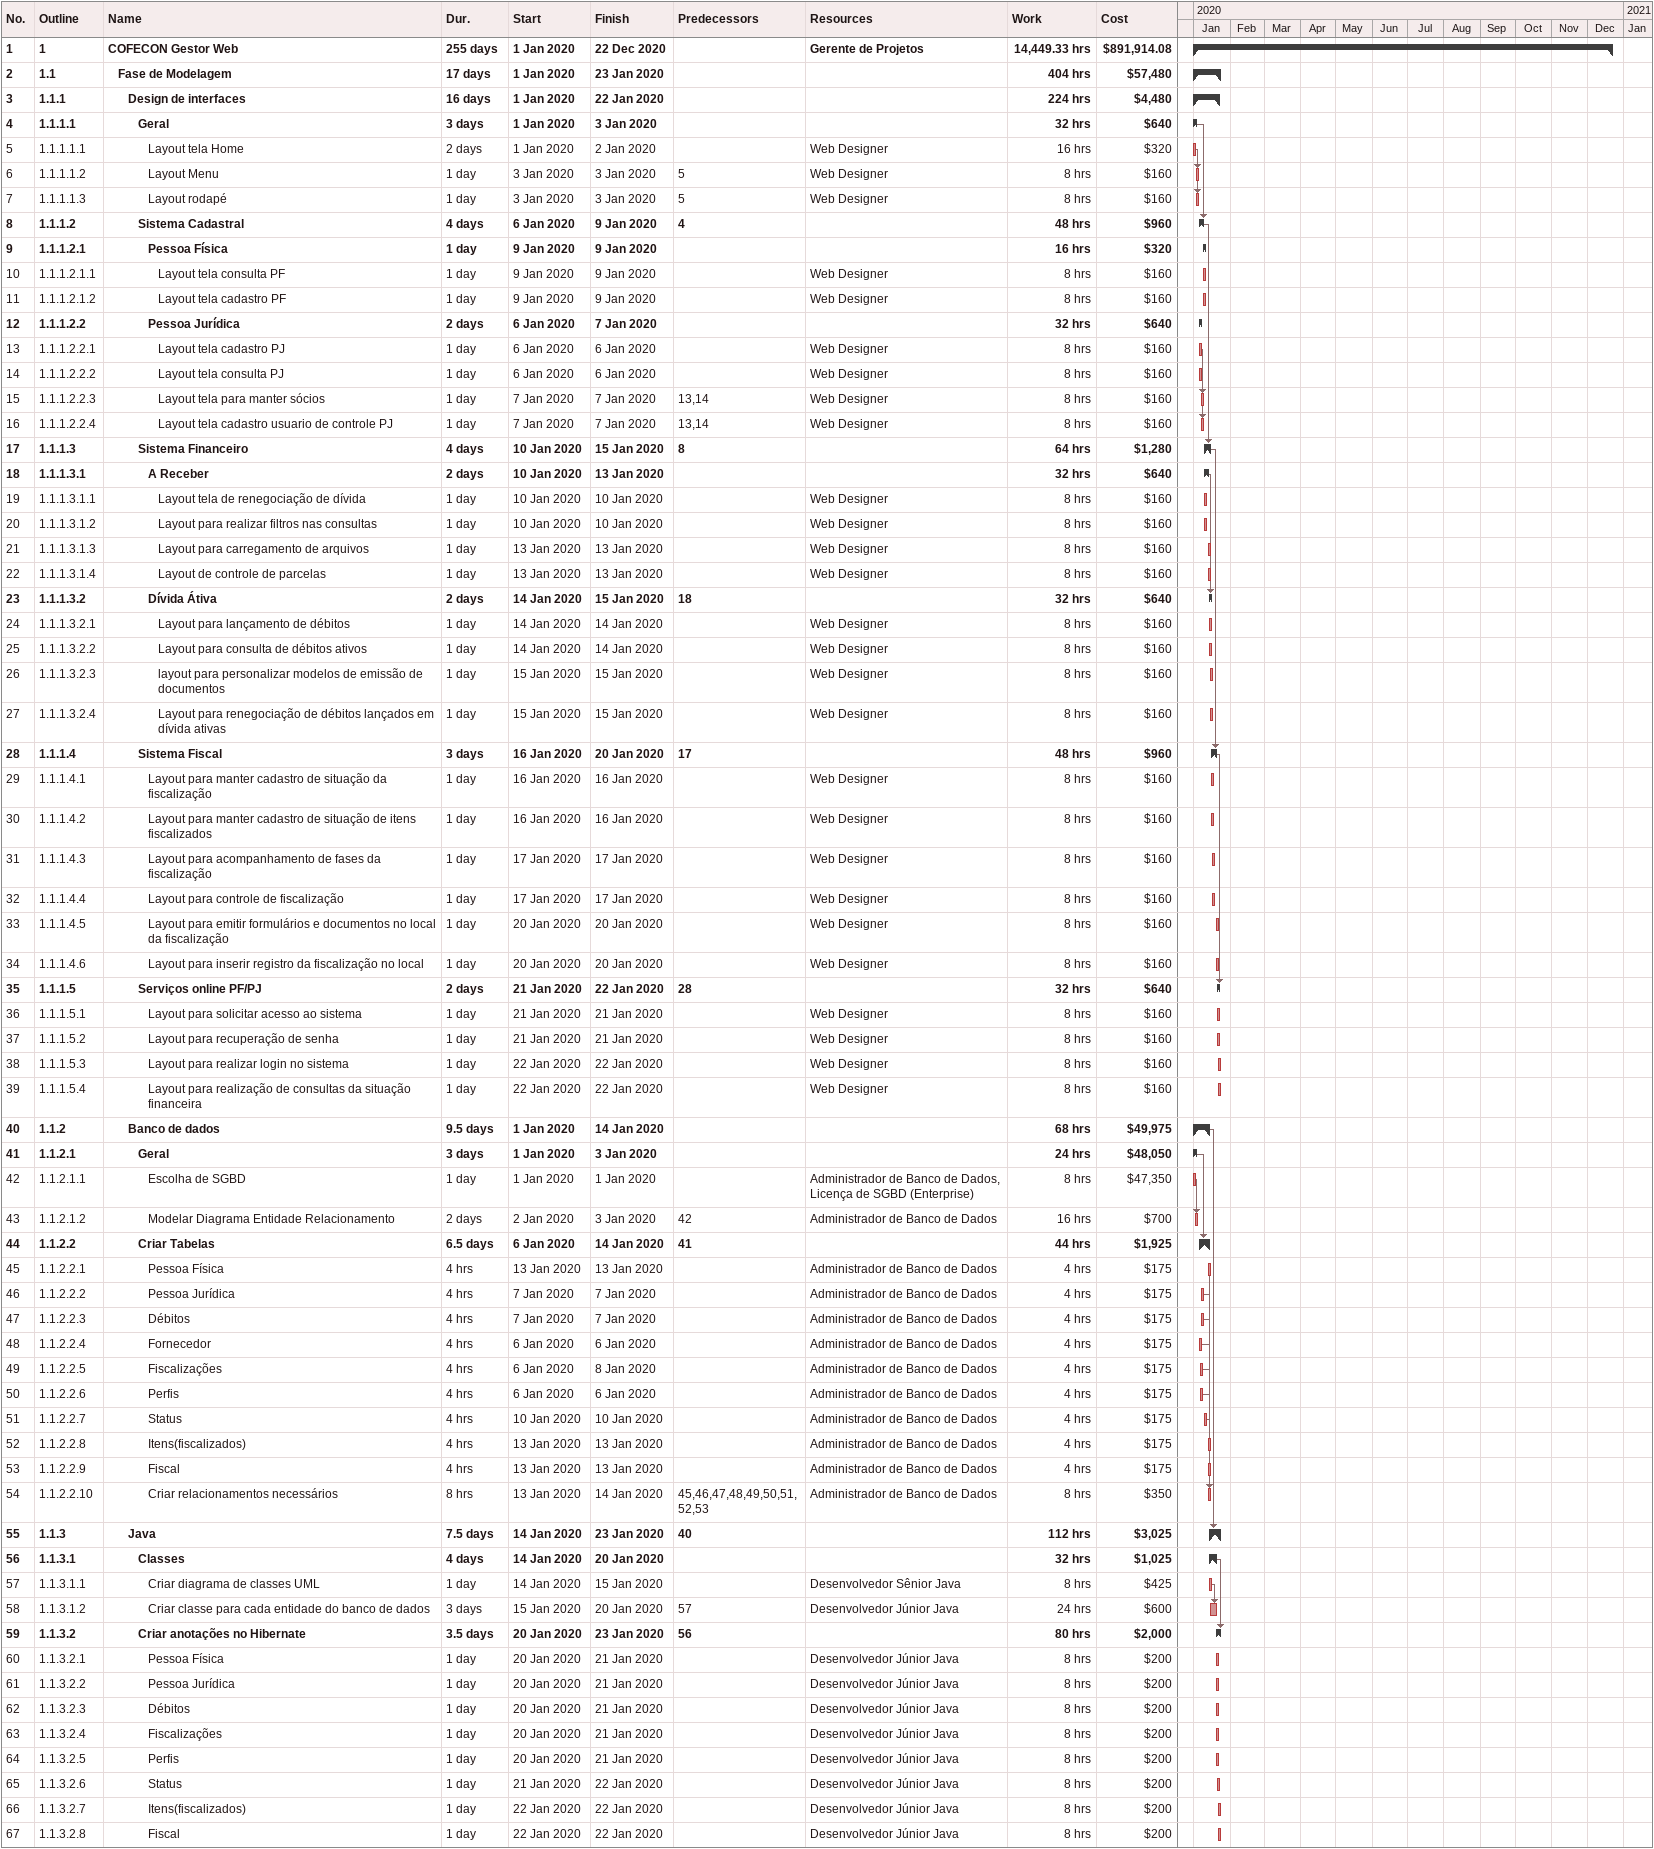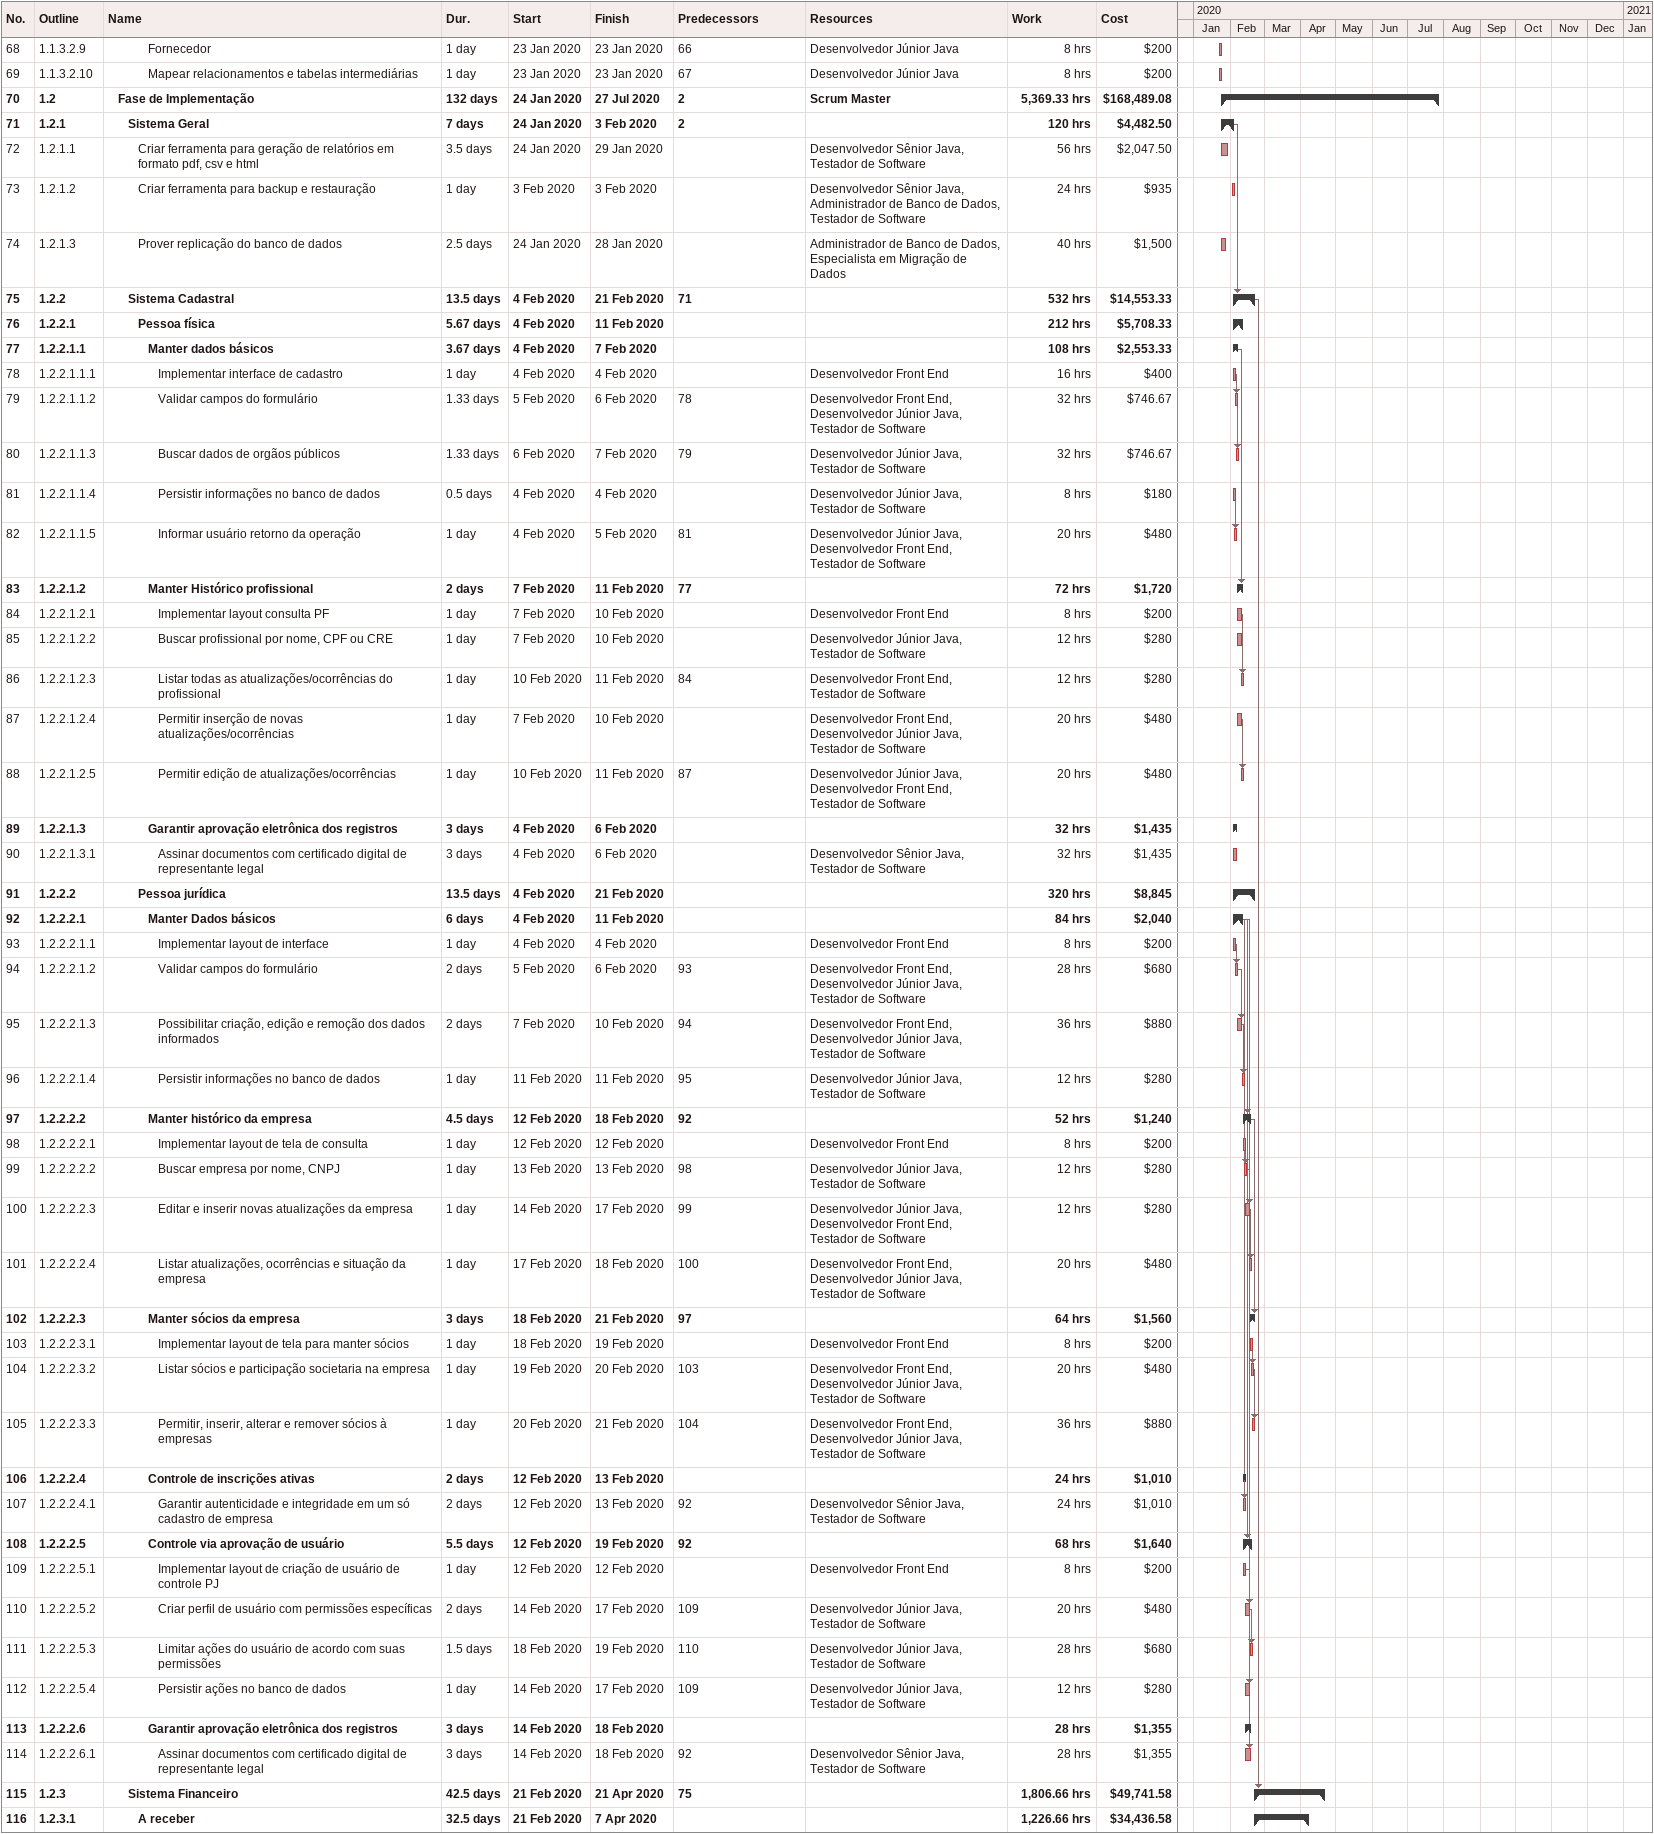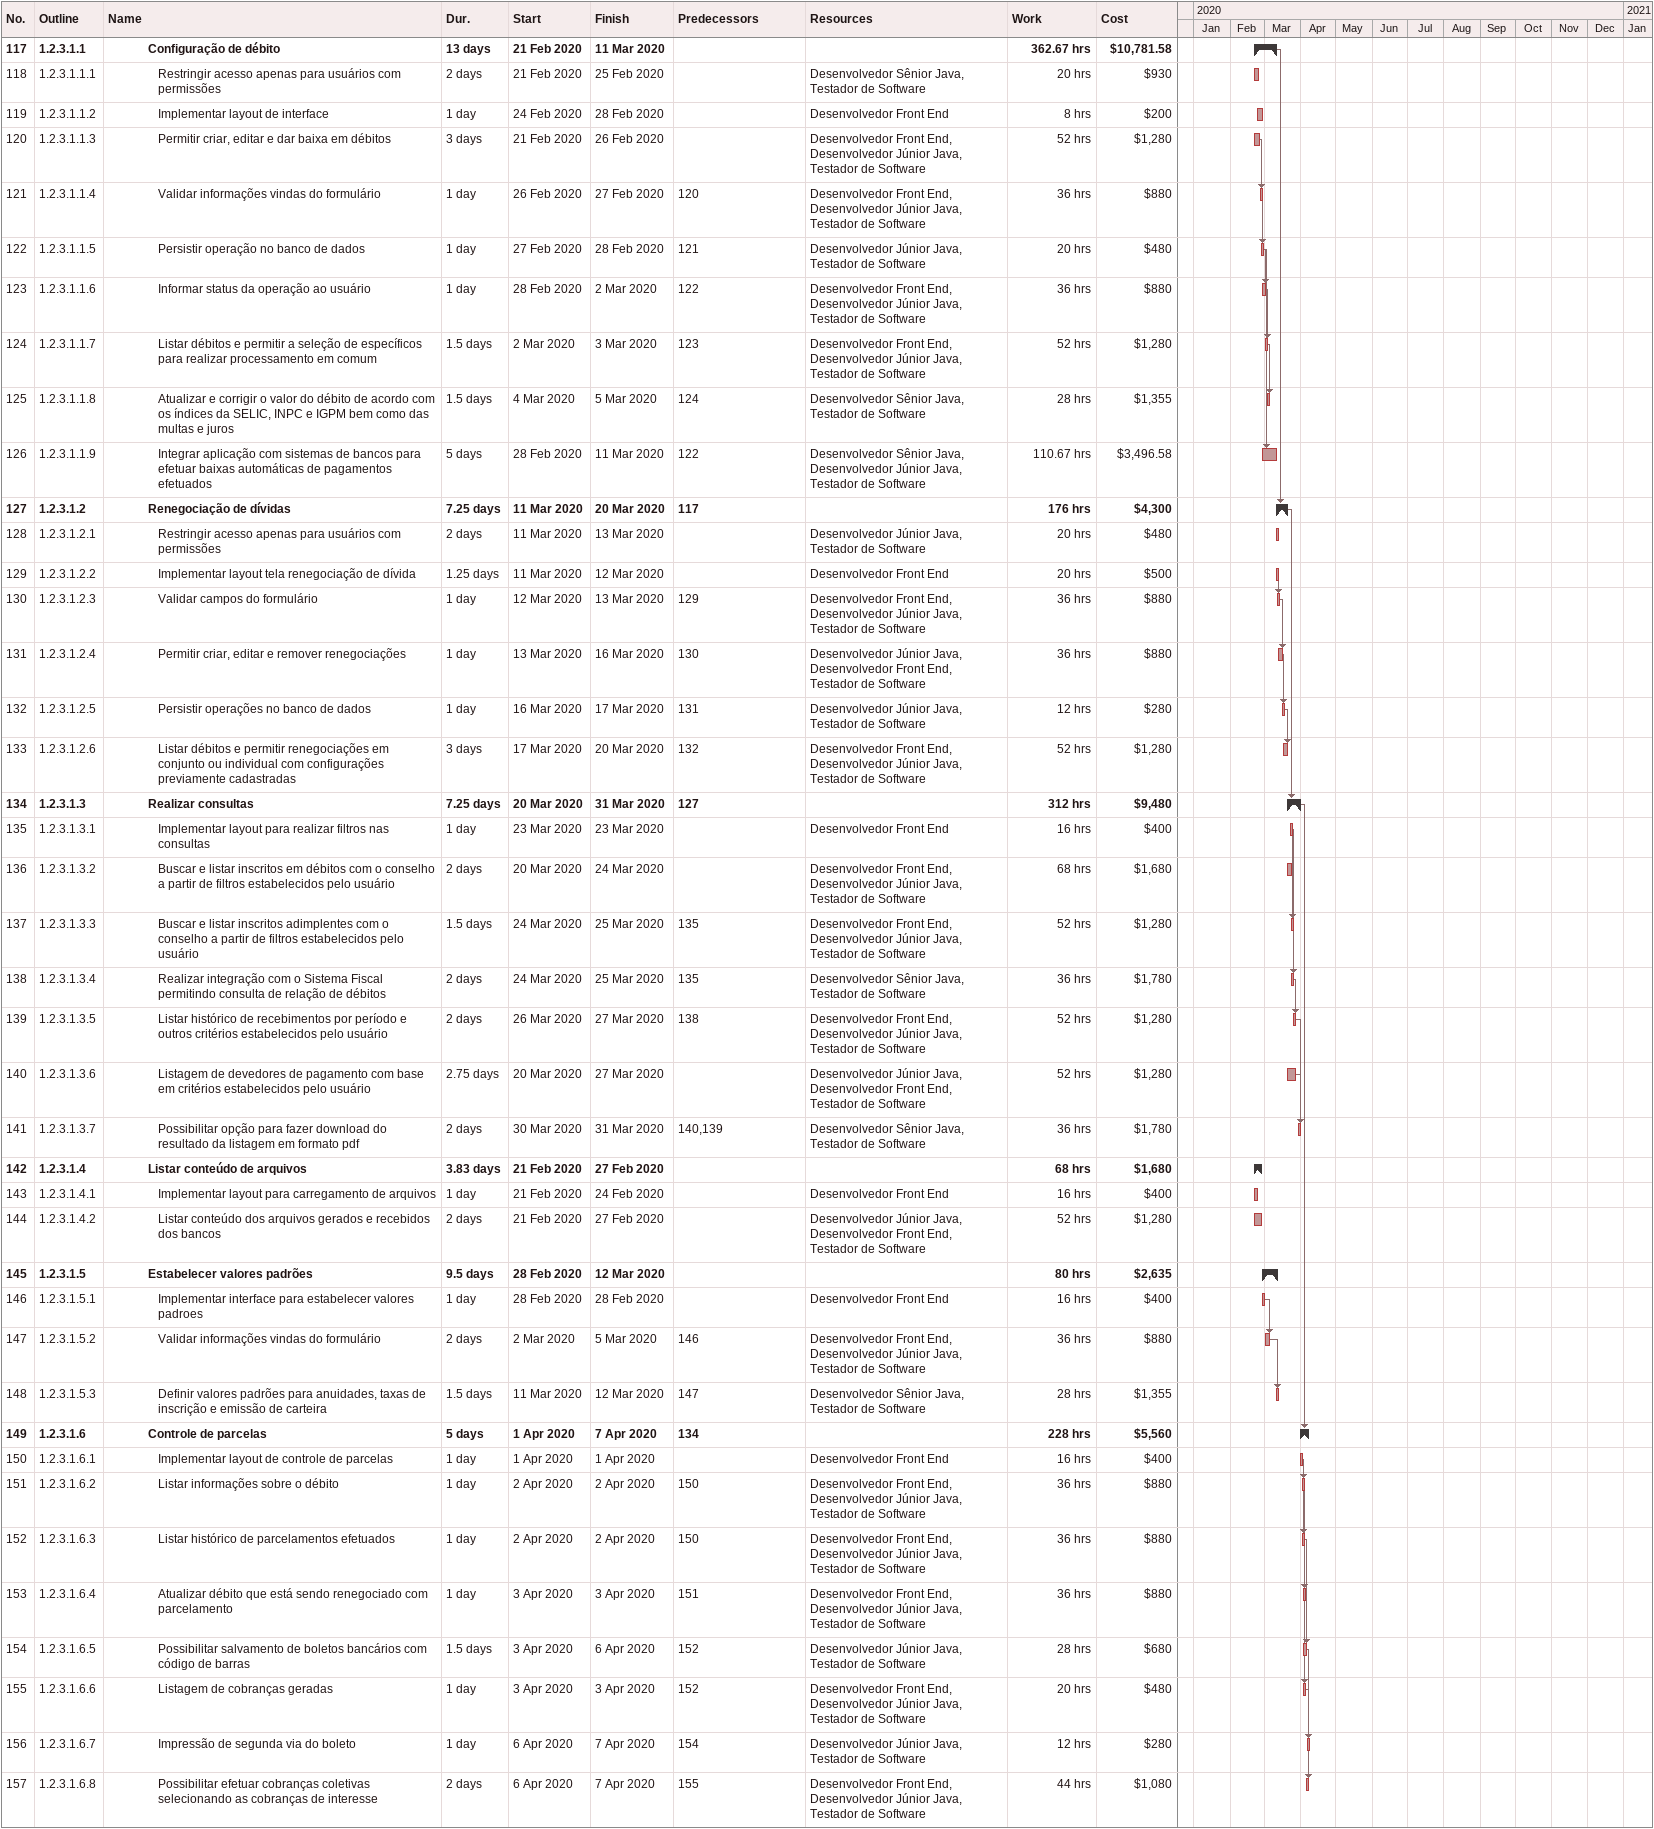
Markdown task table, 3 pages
| ID | WBS | Task | Duration | Start | Finish | Predecessors | Resources | Work (h) | Cost ($) |
|---|---|---|---|---|---|---|---|---|---|
| 1 | 1 | **COFECON Gestor Web** | 255d | 2020-01-01 | 2020-12-22 |  | Gerente de Projetos | 14449.33 | 891914.08 |
| 2 | 1.1 | **Fase de Modelagem** | 17d | 2020-01-01 | 2020-01-23 |  |  | 404 | 57480 |
| 3 | 1.1.1 | **Design de interfaces** | 16d | 2020-01-01 | 2020-01-22 |  |  | 224 | 4480 |
| 4 | 1.1.1.1 | **Geral** | 3d | 2020-01-01 | 2020-01-03 |  |  | 32 | 640 |
| 5 | 1.1.1.1.1 | Layout tela Home | 2d | 2020-01-01 | 2020-01-02 |  | Web Designer | 16 | 320 |
| 6 | 1.1.1.1.2 | Layout Menu | 1d | 2020-01-03 | 2020-01-03 | 5 | Web Designer | 8 | 160 |
| 7 | 1.1.1.1.3 | Layout rodapé | 1d | 2020-01-03 | 2020-01-03 | 5 | Web Designer | 8 | 160 |
| 8 | 1.1.1.2 | **Sistema Cadastral** | 4d | 2020-01-06 | 2020-01-09 | 4 |  | 48 | 960 |
| 9 | 1.1.1.2.1 | **Pessoa Física** | 1d | 2020-01-09 | 2020-01-09 |  |  | 16 | 320 |
| 10 | 1.1.1.2.1.1 | Layout tela consulta PF | 1d | 2020-01-09 | 2020-01-09 |  | Web Designer | 8 | 160 |
| 11 | 1.1.1.2.1.2 | Layout tela cadastro PF | 1d | 2020-01-09 | 2020-01-09 |  | Web Designer | 8 | 160 |
| 12 | 1.1.1.2.2 | **Pessoa Jurídica** | 2d | 2020-01-06 | 2020-01-07 |  |  | 32 | 640 |
| 13 | 1.1.1.2.2.1 | Layout tela cadastro PJ | 1d | 2020-01-06 | 2020-01-06 |  | Web Designer | 8 | 160 |
| 14 | 1.1.1.2.2.2 | Layout tela consulta PJ | 1d | 2020-01-06 | 2020-01-06 |  | Web Designer | 8 | 160 |
| 15 | 1.1.1.2.2.3 | Layout tela para manter sócios | 1d | 2020-01-07 | 2020-01-07 | 13, 14 | Web Designer | 8 | 160 |
| 16 | 1.1.1.2.2.4 | Layout tela cadastro usuario de controle PJ | 1d | 2020-01-07 | 2020-01-07 | 13, 14 | Web Designer | 8 | 160 |
| 17 | 1.1.1.3 | **Sistema Financeiro** | 4d | 2020-01-10 | 2020-01-15 | 8 |  | 64 | 1280 |
| 18 | 1.1.1.3.1 | **A Receber** | 2d | 2020-01-10 | 2020-01-13 |  |  | 32 | 640 |
| 19 | 1.1.1.3.1.1 | Layout tela de renegociação de dívida | 1d | 2020-01-10 | 2020-01-10 |  | Web Designer | 8 | 160 |
| 20 | 1.1.1.3.1.2 | Layout para realizar filtros nas consultas | 1d | 2020-01-10 | 2020-01-10 |  | Web Designer | 8 | 160 |
| 21 | 1.1.1.3.1.3 | Layout para carregamento de arquivos | 1d | 2020-01-13 | 2020-01-13 |  | Web Designer | 8 | 160 |
| 22 | 1.1.1.3.1.4 | Layout de controle de parcelas | 1d | 2020-01-13 | 2020-01-13 |  | Web Designer | 8 | 160 |
| 23 | 1.1.1.3.2 | **Dívida Átiva** | 2d | 2020-01-14 | 2020-01-15 | 18 |  | 32 | 640 |
| 24 | 1.1.1.3.2.1 | Layout para lançamento de débitos | 1d | 2020-01-14 | 2020-01-14 |  | Web Designer | 8 | 160 |
| 25 | 1.1.1.3.2.2 | Layout para consulta de débitos ativos | 1d | 2020-01-14 | 2020-01-14 |  | Web Designer | 8 | 160 |
| 26 | 1.1.1.3.2.3 | layout para personalizar modelos de emissão de documentos | 1d | 2020-01-15 | 2020-01-15 |  | Web Designer | 8 | 160 |
| 27 | 1.1.1.3.2.4 | Layout para renegociação de débitos lançados em dívida ativas | 1d | 2020-01-15 | 2020-01-15 |  | Web Designer | 8 | 160 |
| 28 | 1.1.1.4 | **Sistema Fiscal** | 3d | 2020-01-16 | 2020-01-20 | 17 |  | 48 | 960 |
| 29 | 1.1.1.4.1 | Layout para manter cadastro de situação da fiscalização | 1d | 2020-01-16 | 2020-01-16 |  | Web Designer | 8 | 160 |
| 30 | 1.1.1.4.2 | Layout para manter cadastro de situação de itens fiscalizados | 1d | 2020-01-16 | 2020-01-16 |  | Web Designer | 8 | 160 |
| 31 | 1.1.1.4.3 | Layout para acompanhamento de fases da fiscalização | 1d | 2020-01-17 | 2020-01-17 |  | Web Designer | 8 | 160 |
| 32 | 1.1.1.4.4 | Layout para controle de fiscalização | 1d | 2020-01-17 | 2020-01-17 |  | Web Designer | 8 | 160 |
| 33 | 1.1.1.4.5 | Layout para emitir formulários e documentos no local da fiscalização | 1d | 2020-01-20 | 2020-01-20 |  | Web Designer | 8 | 160 |
| 34 | 1.1.1.4.6 | Layout para inserir registro da fiscalização no local | 1d | 2020-01-20 | 2020-01-20 |  | Web Designer | 8 | 160 |
| 35 | 1.1.1.5 | **Serviços online PF/PJ** | 2d | 2020-01-21 | 2020-01-22 | 28 |  | 32 | 640 |
| 36 | 1.1.1.5.1 | Layout para solicitar acesso ao sistema | 1d | 2020-01-21 | 2020-01-21 |  | Web Designer | 8 | 160 |
| 37 | 1.1.1.5.2 | Layout para recuperação de senha | 1d | 2020-01-21 | 2020-01-21 |  | Web Designer | 8 | 160 |
| 38 | 1.1.1.5.3 | Layout para realizar login no sistema | 1d | 2020-01-22 | 2020-01-22 |  | Web Designer | 8 | 160 |
| 39 | 1.1.1.5.4 | Layout para realização de consultas da situação financeira | 1d | 2020-01-22 | 2020-01-22 |  | Web Designer | 8 | 160 |
| 40 | 1.1.2 | **Banco de dados** | 9.5d | 2020-01-01 | 2020-01-14 |  |  | 68 | 49975 |
| 41 | 1.1.2.1 | **Geral** | 3d | 2020-01-01 | 2020-01-03 |  |  | 24 | 48050 |
| 42 | 1.1.2.1.1 | Escolha de SGBD | 1d | 2020-01-01 | 2020-01-01 |  | Administrador de Banco de Dados, Licença de SGBD (Enterprise) | 8 | 47350 |
| 43 | 1.1.2.1.2 | Modelar Diagrama Entidade Relacionamento | 2d | 2020-01-02 | 2020-01-03 | 42 | Administrador de Banco de Dados | 16 | 700 |
| 44 | 1.1.2.2 | **Criar Tabelas** | 6.5d | 2020-01-06 | 2020-01-14 | 41 |  | 44 | 1925 |
| 45 | 1.1.2.2.1 | Pessoa Física | 4h | 2020-01-13 | 2020-01-13 |  | Administrador de Banco de Dados | 4 | 175 |
| 46 | 1.1.2.2.2 | Pessoa Jurídica | 4h | 2020-01-07 | 2020-01-07 |  | Administrador de Banco de Dados | 4 | 175 |
| 47 | 1.1.2.2.3 | Débitos | 4h | 2020-01-07 | 2020-01-07 |  | Administrador de Banco de Dados | 4 | 175 |
| 48 | 1.1.2.2.4 | Fornecedor | 4h | 2020-01-06 | 2020-01-06 |  | Administrador de Banco de Dados | 4 | 175 |
| 49 | 1.1.2.2.5 | Fiscalizações | 4h | 2020-01-06 | 2020-01-08 |  | Administrador de Banco de Dados | 4 | 175 |
| 50 | 1.1.2.2.6 | Perfis | 4h | 2020-01-06 | 2020-01-06 |  | Administrador de Banco de Dados | 4 | 175 |
| 51 | 1.1.2.2.7 | Status | 4h | 2020-01-10 | 2020-01-10 |  | Administrador de Banco de Dados | 4 | 175 |
| 52 | 1.1.2.2.8 | Itens(fiscalizados) | 4h | 2020-01-13 | 2020-01-13 |  | Administrador de Banco de Dados | 4 | 175 |
| 53 | 1.1.2.2.9 | Fiscal | 4h | 2020-01-13 | 2020-01-13 |  | Administrador de Banco de Dados | 4 | 175 |
| 54 | 1.1.2.2.10 | Criar relacionamentos necessários | 8h | 2020-01-13 | 2020-01-14 | 45, 46, 47, 48, 49, 50, 51, 52, 53 | Administrador de Banco de Dados | 8 | 350 |
| 55 | 1.1.3 | **Java** | 7.5d | 2020-01-14 | 2020-01-23 | 40 |  | 112 | 3025 |
| 56 | 1.1.3.1 | **Classes** | 4d | 2020-01-14 | 2020-01-20 |  |  | 32 | 1025 |
| 57 | 1.1.3.1.1 | Criar diagrama de classes UML | 1d | 2020-01-14 | 2020-01-15 |  | Desenvolvedor Sênior Java | 8 | 425 |
| 58 | 1.1.3.1.2 | Criar classe para cada entidade do banco de dados | 3d | 2020-01-15 | 2020-01-20 | 57 | Desenvolvedor Júnior Java | 24 | 600 |
| 59 | 1.1.3.2 | **Criar anotações no Hibernate** | 3.5d | 2020-01-20 | 2020-01-23 | 56 |  | 80 | 2000 |
| 60 | 1.1.3.2.1 | Pessoa Física | 1d | 2020-01-20 | 2020-01-21 |  | Desenvolvedor Júnior Java | 8 | 200 |
| 61 | 1.1.3.2.2 | Pessoa Jurídica | 1d | 2020-01-20 | 2020-01-21 |  | Desenvolvedor Júnior Java | 8 | 200 |
| 62 | 1.1.3.2.3 | Débitos | 1d | 2020-01-20 | 2020-01-21 |  | Desenvolvedor Júnior Java | 8 | 200 |
| 63 | 1.1.3.2.4 | Fiscalizações | 1d | 2020-01-20 | 2020-01-21 |  | Desenvolvedor Júnior Java | 8 | 200 |
| 64 | 1.1.3.2.5 | Perfis | 1d | 2020-01-20 | 2020-01-21 |  | Desenvolvedor Júnior Java | 8 | 200 |
| 65 | 1.1.3.2.6 | Status | 1d | 2020-01-21 | 2020-01-22 |  | Desenvolvedor Júnior Java | 8 | 200 |
| 66 | 1.1.3.2.7 | Itens(fiscalizados) | 1d | 2020-01-22 | 2020-01-22 |  | Desenvolvedor Júnior Java | 8 | 200 |
| 67 | 1.1.3.2.8 | Fiscal | 1d | 2020-01-22 | 2020-01-22 |  | Desenvolvedor Júnior Java | 8 | 200 |
| 68 | 1.1.3.2.9 | Fornecedor | 1d | 2020-01-23 | 2020-01-23 | 66 | Desenvolvedor Júnior Java | 8 | 200 |
| 69 | 1.1.3.2.10 | Mapear relacionamentos e tabelas intermediárias | 1d | 2020-01-23 | 2020-01-23 | 67 | Desenvolvedor Júnior Java | 8 | 200 |
| 70 | 1.2 | **Fase de Implementação** | 132d | 2020-01-24 | 2020-07-27 | 2 | Scrum Master | 5369.33 | 168489.08 |
| 71 | 1.2.1 | **Sistema Geral** | 7d | 2020-01-24 | 2020-02-03 | 2 |  | 120 | 4482.50 |
| 72 | 1.2.1.1 | Criar ferramenta para geração de relatórios em formato pdf, csv e html | 3.5d | 2020-01-24 | 2020-01-29 |  | Desenvolvedor Sênior Java, Testador de Software | 56 | 2047.50 |
| 73 | 1.2.1.2 | Criar ferramenta para backup e restauração | 1d | 2020-02-03 | 2020-02-03 |  | Desenvolvedor Sênior Java, Administrador de Banco de Dados, Testador de Software | 24 | 935 |
| 74 | 1.2.1.3 | Prover replicação do banco de dados | 2.5d | 2020-01-24 | 2020-01-28 |  | Administrador de Banco de Dados, Especialista em Migração de Dados | 40 | 1500 |
| 75 | 1.2.2 | **Sistema Cadastral** | 13.5d | 2020-02-04 | 2020-02-21 | 71 |  | 532 | 14553.33 |
| 76 | 1.2.2.1 | **Pessoa física** | 5.67d | 2020-02-04 | 2020-02-11 |  |  | 212 | 5708.33 |
| 77 | 1.2.2.1.1 | **Manter dados básicos** | 3.67d | 2020-02-04 | 2020-02-07 |  |  | 108 | 2553.33 |
| 78 | 1.2.2.1.1.1 | Implementar interface de cadastro | 1d | 2020-02-04 | 2020-02-04 |  | Desenvolvedor Front End | 16 | 400 |
| 79 | 1.2.2.1.1.2 | Validar campos do formulário | 1.33d | 2020-02-05 | 2020-02-06 | 78 | Desenvolvedor Front End, Desenvolvedor Júnior Java, Testador de Software | 32 | 746.67 |
| 80 | 1.2.2.1.1.3 | Buscar dados de orgãos públicos | 1.33d | 2020-02-06 | 2020-02-07 | 79 | Desenvolvedor Júnior Java, Testador de Software | 32 | 746.67 |
| 81 | 1.2.2.1.1.4 | Persistir informações no banco de dados | 0.5d | 2020-02-04 | 2020-02-04 |  | Desenvolvedor Júnior Java, Testador de Software | 8 | 180 |
| 82 | 1.2.2.1.1.5 | Informar usuário retorno da operação | 1d | 2020-02-04 | 2020-02-05 | 81 | Desenvolvedor Júnior Java, Desenvolvedor Front End, Testador de Software | 20 | 480 |
| 83 | 1.2.2.1.2 | **Manter Histórico profissional** | 2d | 2020-02-07 | 2020-02-11 | 77 |  | 72 | 1720 |
| 84 | 1.2.2.1.2.1 | Implementar layout consulta PF | 1d | 2020-02-07 | 2020-02-10 |  | Desenvolvedor Front End | 8 | 200 |
| 85 | 1.2.2.1.2.2 | Buscar profissional por nome, CPF ou CRE | 1d | 2020-02-07 | 2020-02-10 |  | Desenvolvedor Júnior Java, Testador de Software | 12 | 280 |
| 86 | 1.2.2.1.2.3 | Listar todas as atualizações/ocorrências do profissional | 1d | 2020-02-10 | 2020-02-11 | 84 | Desenvolvedor Front End, Testador de Software | 12 | 280 |
| 87 | 1.2.2.1.2.4 | Permitir inserção de novas atualizações/ocorrências | 1d | 2020-02-07 | 2020-02-10 |  | Desenvolvedor Front End, Desenvolvedor Júnior Java, Testador de Software | 20 | 480 |
| 88 | 1.2.2.1.2.5 | Permitir edição de atualizações/ocorrências | 1d | 2020-02-10 | 2020-02-11 | 87 | Desenvolvedor Júnior Java, Desenvolvedor Front End, Testador de Software | 20 | 480 |
| 89 | 1.2.2.1.3 | **Garantir aprovação eletrônica dos registros** | 3d | 2020-02-04 | 2020-02-06 |  |  | 32 | 1435 |
| 90 | 1.2.2.1.3.1 | Assinar documentos com certificado digital de representante legal | 3d | 2020-02-04 | 2020-02-06 |  | Desenvolvedor Sênior Java, Testador de Software | 32 | 1435 |
| 91 | 1.2.2.2 | **Pessoa jurídica** | 13.5d | 2020-02-04 | 2020-02-21 |  |  | 320 | 8845 |
| 92 | 1.2.2.2.1 | **Manter Dados básicos** | 6d | 2020-02-04 | 2020-02-11 |  |  | 84 | 2040 |
| 93 | 1.2.2.2.1.1 | Implementar layout de interface | 1d | 2020-02-04 | 2020-02-04 |  | Desenvolvedor Front End | 8 | 200 |
| 94 | 1.2.2.2.1.2 | Validar campos do formulário | 2d | 2020-02-05 | 2020-02-06 | 93 | Desenvolvedor Front End, Desenvolvedor Júnior Java, Testador de Software | 28 | 680 |
| 95 | 1.2.2.2.1.3 | Possibilitar criação, edição e remoção dos dados informados | 2d | 2020-02-07 | 2020-02-10 | 94 | Desenvolvedor Front End, Desenvolvedor Júnior Java, Testador de Software | 36 | 880 |
| 96 | 1.2.2.2.1.4 | Persistir informações no banco de dados | 1d | 2020-02-11 | 2020-02-11 | 95 | Desenvolvedor Júnior Java, Testador de Software | 12 | 280 |
| 97 | 1.2.2.2.2 | **Manter histórico da empresa** | 4.5d | 2020-02-12 | 2020-02-18 | 92 |  | 52 | 1240 |
| 98 | 1.2.2.2.2.1 | Implementar layout de tela de consulta | 1d | 2020-02-12 | 2020-02-12 |  | Desenvolvedor Front End | 8 | 200 |
| 99 | 1.2.2.2.2.2 | Buscar empresa por nome, CNPJ | 1d | 2020-02-13 | 2020-02-13 | 98 | Desenvolvedor Júnior Java, Testador de Software | 12 | 280 |
| 100 | 1.2.2.2.2.3 | Editar e inserir novas atualizações da empresa | 1d | 2020-02-14 | 2020-02-17 | 99 | Desenvolvedor Júnior Java, Desenvolvedor Front End, Testador de Software | 12 | 280 |
| 101 | 1.2.2.2.2.4 | Listar atualizações, ocorrências e situação da empresa | 1d | 2020-02-17 | 2020-02-18 | 100 | Desenvolvedor Front End, Desenvolvedor Júnior Java, Testador de Software | 20 | 480 |
| 102 | 1.2.2.2.3 | **Manter sócios da empresa** | 3d | 2020-02-18 | 2020-02-21 | 97 |  | 64 | 1560 |
| 103 | 1.2.2.2.3.1 | Implementar layout de tela para manter sócios | 1d | 2020-02-18 | 2020-02-19 |  | Desenvolvedor Front End | 8 | 200 |
| 104 | 1.2.2.2.3.2 | Listar sócios e participação societaria na empresa | 1d | 2020-02-19 | 2020-02-20 | 103 | Desenvolvedor Front End, Desenvolvedor Júnior Java, Testador de Software | 20 | 480 |
| 105 | 1.2.2.2.3.3 | Permitir, inserir, alterar e remover sócios à empresas | 1d | 2020-02-20 | 2020-02-21 | 104 | Desenvolvedor Front End, Desenvolvedor Júnior Java, Testador de Software | 36 | 880 |
| 106 | 1.2.2.2.4 | **Controle de inscrições ativas** | 2d | 2020-02-12 | 2020-02-13 |  |  | 24 | 1010 |
| 107 | 1.2.2.2.4.1 | Garantir autenticidade e integridade em um só cadastro de empresa | 2d | 2020-02-12 | 2020-02-13 | 92 | Desenvolvedor Sênior Java, Testador de Software | 24 | 1010 |
| 108 | 1.2.2.2.5 | **Controle via aprovação de usuário** | 5.5d | 2020-02-12 | 2020-02-19 | 92 |  | 68 | 1640 |
| 109 | 1.2.2.2.5.1 | Implementar layout de criação de usuário de controle PJ | 1d | 2020-02-12 | 2020-02-12 |  | Desenvolvedor Front End | 8 | 200 |
| 110 | 1.2.2.2.5.2 | Criar perfil de usuário com permissões específicas | 2d | 2020-02-14 | 2020-02-17 | 109 | Desenvolvedor Júnior Java, Testador de Software | 20 | 480 |
| 111 | 1.2.2.2.5.3 | Limitar ações do usuário de acordo com suas permissões | 1.5d | 2020-02-18 | 2020-02-19 | 110 | Desenvolvedor Júnior Java, Testador de Software | 28 | 680 |
| 112 | 1.2.2.2.5.4 | Persistir ações no banco de dados | 1d | 2020-02-14 | 2020-02-17 | 109 | Desenvolvedor Júnior Java, Testador de Software | 12 | 280 |
| 113 | 1.2.2.2.6 | **Garantir aprovação eletrônica dos registros** | 3d | 2020-02-14 | 2020-02-18 |  |  | 28 | 1355 |
| 114 | 1.2.2.2.6.1 | Assinar documentos com certificado digital de representante legal | 3d | 2020-02-14 | 2020-02-18 | 92 | Desenvolvedor Sênior Java, Testador de Software | 28 | 1355 |
| 115 | 1.2.3 | **Sistema Financeiro** | 42.5d | 2020-02-21 | 2020-04-21 | 75 |  | 1806.66 | 49741.58 |
| 116 | 1.2.3.1 | **A receber** | 32.5d | 2020-02-21 | 2020-04-07 |  |  | 1226.66 | 34436.58 |
| 117 | 1.2.3.1.1 | **Configuração de débito** | 13d | 2020-02-21 | 2020-03-11 |  |  | 362.67 | 10781.58 |
| 118 | 1.2.3.1.1.1 | Restringir acesso apenas para usuários com permissões | 2d | 2020-02-21 | 2020-02-25 |  | Desenvolvedor Sênior Java, Testador de Software | 20 | 930 |
| 119 | 1.2.3.1.1.2 | Implementar layout de interface | 1d | 2020-02-24 | 2020-02-28 |  | Desenvolvedor Front End | 8 | 200 |
| 120 | 1.2.3.1.1.3 | Permitir criar, editar e dar baixa em débitos | 3d | 2020-02-21 | 2020-02-26 |  | Desenvolvedor Front End, Desenvolvedor Júnior Java, Testador de Software | 52 | 1280 |
| 121 | 1.2.3.1.1.4 | Validar informações vindas do formulário | 1d | 2020-02-26 | 2020-02-27 | 120 | Desenvolvedor Front End, Desenvolvedor Júnior Java, Testador de Software | 36 | 880 |
| 122 | 1.2.3.1.1.5 | Persistir operação no banco de dados | 1d | 2020-02-27 | 2020-02-28 | 121 | Desenvolvedor Júnior Java, Testador de Software | 20 | 480 |
| 123 | 1.2.3.1.1.6 | Informar status da operação ao usuário | 1d | 2020-02-28 | 2020-03-02 | 122 | Desenvolvedor Front End, Desenvolvedor Júnior Java, Testador de Software | 36 | 880 |
| 124 | 1.2.3.1.1.7 | Listar débitos e permitir a seleção de específicos para realizar processamento em comum | 1.5d | 2020-03-02 | 2020-03-03 | 123 | Desenvolvedor Front End, Desenvolvedor Júnior Java, Testador de Software | 52 | 1280 |
| 125 | 1.2.3.1.1.8 | Atualizar e corrigir o valor do débito de acordo com os índices da SELIC, INPC e IGPM bem como das multas e juros | 1.5d | 2020-03-04 | 2020-03-05 | 124 | Desenvolvedor Sênior Java, Testador de Software | 28 | 1355 |
| 126 | 1.2.3.1.1.9 | Integrar aplicação com sistemas de bancos para efetuar baixas automáticas de pagamentos efetuados | 5d | 2020-02-28 | 2020-03-11 | 122 | Desenvolvedor Sênior Java, Desenvolvedor Júnior Java, Testador de Software | 110.67 | 3496.58 |
| 127 | 1.2.3.1.2 | **Renegociação de dívidas** | 7.25d | 2020-03-11 | 2020-03-20 | 117 |  | 176 | 4300 |
| 128 | 1.2.3.1.2.1 | Restringir acesso apenas para usuários com permissões | 2d | 2020-03-11 | 2020-03-13 |  | Desenvolvedor Júnior Java, Testador de Software | 20 | 480 |
| 129 | 1.2.3.1.2.2 | Implementar layout tela renegociação de dívida | 1.25d | 2020-03-11 | 2020-03-12 |  | Desenvolvedor Front End | 20 | 500 |
| 130 | 1.2.3.1.2.3 | Validar campos do formulário | 1d | 2020-03-12 | 2020-03-13 | 129 | Desenvolvedor Front End, Desenvolvedor Júnior Java, Testador de Software | 36 | 880 |
| 131 | 1.2.3.1.2.4 | Permitir criar, editar e remover renegociações | 1d | 2020-03-13 | 2020-03-16 | 130 | Desenvolvedor Júnior Java, Desenvolvedor Front End, Testador de Software | 36 | 880 |
| 132 | 1.2.3.1.2.5 | Persistir operações no banco de dados | 1d | 2020-03-16 | 2020-03-17 | 131 | Desenvolvedor Júnior Java, Testador de Software | 12 | 280 |
| 133 | 1.2.3.1.2.6 | Listar débitos e permitir renegociações em conjunto ou individual com configurações previamente cadastradas | 3d | 2020-03-17 | 2020-03-20 | 132 | Desenvolvedor Front End, Desenvolvedor Júnior Java, Testador de Software | 52 | 1280 |
| 134 | 1.2.3.1.3 | **Realizar consultas** | 7.25d | 2020-03-20 | 2020-03-31 | 127 |  | 312 | 9480 |
| 135 | 1.2.3.1.3.1 | Implementar layout para realizar filtros nas consultas | 1d | 2020-03-23 | 2020-03-23 |  | Desenvolvedor Front End | 16 | 400 |
| 136 | 1.2.3.1.3.2 | Buscar e listar inscritos em débitos com o conselho a partir de filtros estabelecidos pelo usuário | 2d | 2020-03-20 | 2020-03-24 |  | Desenvolvedor Front End, Desenvolvedor Júnior Java, Testador de Software | 68 | 1680 |
| 137 | 1.2.3.1.3.3 | Buscar e listar inscritos adimplentes com o conselho a partir de filtros estabelecidos pelo usuário | 1.5d | 2020-03-24 | 2020-03-25 | 135 | Desenvolvedor Front End, Desenvolvedor Júnior Java, Testador de Software | 52 | 1280 |
| 138 | 1.2.3.1.3.4 | Realizar integração com o Sistema Fiscal permitindo consulta de relação de débitos | 2d | 2020-03-24 | 2020-03-25 | 135 | Desenvolvedor Sênior Java, Testador de Software | 36 | 1780 |
| 139 | 1.2.3.1.3.5 | Listar histórico de recebimentos por período e outros critérios estabelecidos pelo usuário | 2d | 2020-03-26 | 2020-03-27 | 138 | Desenvolvedor Front End, Desenvolvedor Júnior Java, Testador de Software | 52 | 1280 |
| 140 | 1.2.3.1.3.6 | Listagem de devedores de pagamento com base em critérios estabelecidos pelo usuário | 2.75d | 2020-03-20 | 2020-03-27 |  | Desenvolvedor Júnior Java, Desenvolvedor Front End, Testador de Software | 52 | 1280 |
| 141 | 1.2.3.1.3.7 | Possibilitar opção para fazer download do resultado da listagem em formato pdf | 2d | 2020-03-30 | 2020-03-31 | 140, 139 | Desenvolvedor Sênior Java, Testador de Software | 36 | 1780 |
| 142 | 1.2.3.1.4 | **Listar conteúdo de arquivos** | 3.83d | 2020-02-21 | 2020-02-27 |  |  | 68 | 1680 |
| 143 | 1.2.3.1.4.1 | Implementar layout para carregamento de arquivos | 1d | 2020-02-21 | 2020-02-24 |  | Desenvolvedor Front End | 16 | 400 |
| 144 | 1.2.3.1.4.2 | Listar conteúdo dos arquivos gerados e recebidos dos bancos | 2d | 2020-02-21 | 2020-02-27 |  | Desenvolvedor Júnior Java, Desenvolvedor Front End, Testador de Software | 52 | 1280 |
| 145 | 1.2.3.1.5 | **Estabelecer valores padrões** | 9.5d | 2020-02-28 | 2020-03-12 |  |  | 80 | 2635 |
| 146 | 1.2.3.1.5.1 | Implementar interface para estabelecer valores padroes | 1d | 2020-02-28 | 2020-02-28 |  | Desenvolvedor Front End | 16 | 400 |
| 147 | 1.2.3.1.5.2 | Validar informações vindas do formulário | 2d | 2020-03-02 | 2020-03-05 | 146 | Desenvolvedor Front End, Desenvolvedor Júnior Java, Testador de Software | 36 | 880 |
| 148 | 1.2.3.1.5.3 | Definir valores padrões para anuidades, taxas de inscrição e emissão de carteira | 1.5d | 2020-03-11 | 2020-03-12 | 147 | Desenvolvedor Sênior Java, Testador de Software | 28 | 1355 |
| 149 | 1.2.3.1.6 | **Controle de parcelas** | 5d | 2020-04-01 | 2020-04-07 | 134 |  | 228 | 5560 |
| 150 | 1.2.3.1.6.1 | Implementar layout de controle de parcelas | 1d | 2020-04-01 | 2020-04-01 |  | Desenvolvedor Front End | 16 | 400 |
| 151 | 1.2.3.1.6.2 | Listar informações sobre o débito | 1d | 2020-04-02 | 2020-04-02 | 150 | Desenvolvedor Front End, Desenvolvedor Júnior Java, Testador de Software | 36 | 880 |
| 152 | 1.2.3.1.6.3 | Listar histórico de parcelamentos efetuados | 1d | 2020-04-02 | 2020-04-02 | 150 | Desenvolvedor Front End, Desenvolvedor Júnior Java, Testador de Software | 36 | 880 |
| 153 | 1.2.3.1.6.4 | Atualizar débito que está sendo renegociado com parcelamento | 1d | 2020-04-03 | 2020-04-03 | 151 | Desenvolvedor Front End, Desenvolvedor Júnior Java, Testador de Software | 36 | 880 |
| 154 | 1.2.3.1.6.5 | Possibilitar salvamento de boletos bancários com código de barras | 1.5d | 2020-04-03 | 2020-04-06 | 152 | Desenvolvedor Júnior Java, Testador de Software | 28 | 680 |
| 155 | 1.2.3.1.6.6 | Listagem de cobranças geradas | 1d | 2020-04-03 | 2020-04-03 | 152 | Desenvolvedor Front End, Desenvolvedor Júnior Java, Testador de Software | 20 | 480 |
| 156 | 1.2.3.1.6.7 | Impressão de segunda via do boleto | 1d | 2020-04-06 | 2020-04-07 | 154 | Desenvolvedor Júnior Java, Testador de Software | 12 | 280 |
| 157 | 1.2.3.1.6.8 | Possibilitar efetuar cobranças coletivas selecionando as cobranças de interesse | 2d | 2020-04-06 | 2020-04-07 | 155 | Desenvolvedor Front End, Desenvolvedor Júnior Java, Testador de Software | 44 | 1080 |
